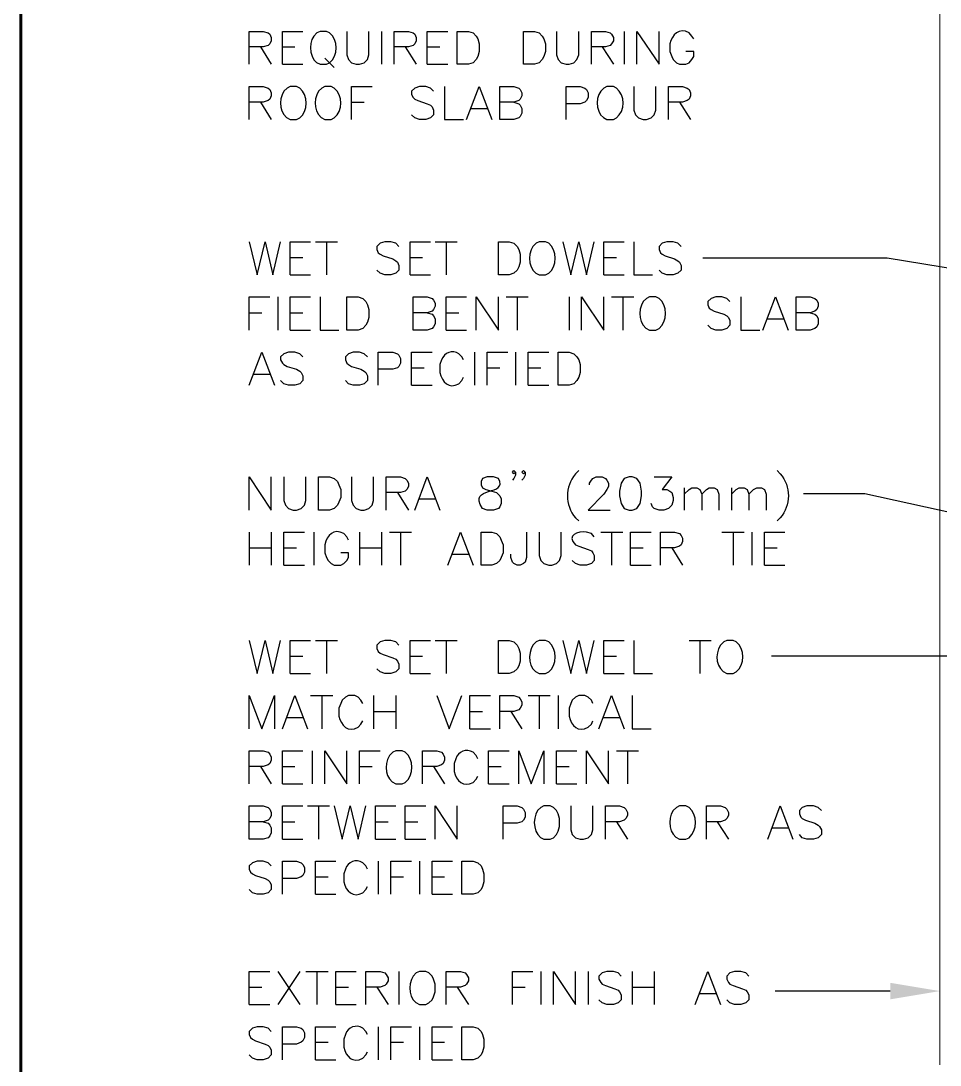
# Model space of a CAD drawing. Header units: millimetres. Extents: x 14 to 201, y 16 to 268.
# Drawn here: x 13.8 to 80, y 84.9 to 159.9 of the extents above; entities that cross this region are included whole.
import ezdxf

# ---------------------------------------------------------------- set-up
doc = ezdxf.new("R2010")
doc.units = ezdxf.units.MM
doc.header["$MEASUREMENT"] = 0
doc.layers.get('0').update_dxf_attribs({"linetype": 'CONTINUOUS'})

msp = doc.modelspace()

# ---------------------------------------------------------------- hatches: boundary and pattern name
at = {"true_color": 0x000007}
msp.add_hatch(color=0, dxfattribs=at).paths.add_polyline_path([(76.39, 90.784), (79.968, 90.191), (76.39, 89.598)])

# ---------------------------------------------------------------- linework, layer by layer
at = {"color": 0, "linetype": 'Continuous', "lineweight": 60, "true_color": 0x000007}
msp.add_line((13.843, 55.414), (13.843, 264.541), dxfattribs=at)
at = {"color": 0, "linetype": 'Continuous', "lineweight": 15, "true_color": 0x000007}
msp.add_line((79.968, 199.178), (79.968, 84.878), dxfattribs=at)
at = {"color": 0, "linetype": 'Continuous', "lineweight": 25, "true_color": 0x000007}
for p, q in [((39.793, 159.194), (39.793, 156.824)), ((57.256, 159.194), (57.256, 156.824)), ((31.073, 158.073), (31.856, 156.824)), ((32.66, 158.073), (33.549, 158.073)), ((41.487, 158.073), (42.291, 156.824)), ((43.074, 158.073), (43.984, 158.073)), ((55.668, 158.073), (56.473, 156.824)), ((35.708, 157.268), (36.386, 156.591)), ((32.66, 156.824), (34.121, 156.824)), ((43.074, 156.824), (44.556, 156.824)), ((31.073, 154.093), (31.856, 152.844)), ((37.634, 154.093), (38.544, 154.093)), ((61.235, 154.093), (62.018, 152.844)), ((46.249, 153.649), (47.392, 153.649)), ((35.031, 144.06), (36.618, 144.06)), ((35.835, 144.06), (35.835, 141.69)), ((43.646, 144.06), (45.233, 144.06)), ((44.45, 144.06), (44.45, 141.69)), ((33.21, 142.939), (34.121, 142.939)), ((41.846, 142.939), (42.735, 142.939)), ((55.774, 142.939), (56.684, 142.939)), ((33.21, 141.69), (34.692, 141.69)), ((41.846, 141.69), (43.307, 141.69)), ((55.774, 141.69), (57.256, 141.69)), ((32.321, 140.102), (32.321, 137.71)), ((48.747, 140.102), (50.334, 140.102)), ((49.551, 140.102), (49.551, 137.71)), ((53.298, 140.102), (53.298, 137.71)), ((56.346, 140.102), (57.933, 140.102)), ((57.15, 140.102), (57.15, 137.71)), ((30.268, 138.959), (31.178, 138.959)), ((33.21, 138.959), (34.121, 138.959)), ((44.45, 138.959), (45.36, 138.959)), ((67.585, 138.515), (68.707, 138.515)), ((33.21, 137.71), (34.692, 137.71)), ((44.45, 137.71), (45.91, 137.71)), ((46.482, 136.123), (46.482, 133.752)), ((49.424, 136.123), (49.424, 133.752)), ((30.607, 134.535), (31.75, 134.535)), ((41.952, 135.001), (42.862, 135.001)), ((47.392, 135.001), (48.302, 135.001)), ((50.334, 135.001), (51.244, 135.001)), ((41.952, 133.752), (43.434, 133.752)), ((50.334, 133.752), (51.816, 133.752)), ((53.975, 127.614), (53.742, 127.381)), ((68.263, 127.614), (68.474, 127.381)), ((61.574, 126.365), (61.574, 124.777)), ((64.961, 126.365), (64.961, 124.777)), ((40.936, 126.026), (41.72, 124.777)), ((42.524, 125.582), (43.646, 125.582)), ((53.742, 124.206), (53.975, 123.994)), ((68.474, 124.206), (68.263, 123.994)), ((30.268, 123.19), (30.268, 120.819)), ((31.856, 123.19), (31.856, 120.819)), ((34.925, 123.19), (34.925, 120.819)), ((38.206, 123.19), (38.206, 120.819)), ((39.793, 123.19), (39.793, 120.819)), ((40.365, 123.19), (41.952, 123.19)), ((41.148, 123.19), (41.148, 120.819)), ((55.563, 123.19), (57.15, 123.19)), ((56.346, 123.19), (56.346, 120.819)), ((64.283, 123.19), (65.871, 123.19)), ((65.087, 123.19), (65.087, 120.819)), ((66.442, 123.19), (66.442, 120.819)), ((30.268, 122.068), (31.856, 122.068)), ((32.766, 122.068), (33.676, 122.068)), ((38.206, 122.068), (39.793, 122.068)), ((57.7, 122.068), (58.61, 122.068)), ((60.664, 122.068), (61.447, 120.819)), ((67.352, 122.068), (68.263, 122.068)), ((44.894, 121.602), (46.038, 121.602)), ((32.766, 120.819), (34.248, 120.819)), ((57.7, 120.819), (59.182, 120.819)), ((67.352, 120.819), (68.813, 120.819)), ((35.031, 115.401), (36.618, 115.401)), ((35.835, 115.401), (35.835, 113.03)), ((43.646, 115.401), (45.233, 115.401)), ((44.45, 115.401), (44.45, 113.03)), ((61.912, 115.401), (63.5, 115.401)), ((62.696, 115.401), (62.696, 113.03)), ((33.21, 114.279), (34.121, 114.279)), ((41.846, 114.279), (42.735, 114.279)), ((55.774, 114.279), (56.684, 114.279)), ((93.176, 114.279), (67.839, 114.279)), ((33.21, 113.03), (34.692, 113.03)), ((41.846, 113.03), (43.307, 113.03)), ((55.774, 113.03), (57.256, 113.03)), ((34.692, 111.442), (36.28, 111.442)), ((35.496, 111.442), (35.496, 109.051)), ((39.222, 111.442), (39.222, 109.051)), ((40.809, 111.442), (40.809, 109.051)), ((50.334, 111.442), (51.922, 111.442)), ((51.139, 111.442), (51.139, 109.051)), ((52.493, 111.442), (52.493, 109.051)), ((32.999, 109.855), (34.121, 109.855)), ((39.222, 110.299), (40.809, 110.299)), ((46.143, 110.299), (47.053, 110.299)), ((49.085, 110.299), (49.89, 109.051)), ((55.774, 109.855), (56.917, 109.855)), ((46.143, 109.051), (47.625, 109.051)), ((34.798, 107.463), (34.798, 105.092)), ((56.684, 107.463), (58.272, 107.463)), ((57.489, 107.463), (57.489, 105.092)), ((31.073, 106.341), (31.856, 105.092)), ((32.66, 106.341), (33.549, 106.341)), ((38.206, 106.341), (39.116, 106.341)), ((43.54, 106.341), (44.323, 105.092)), ((47.498, 106.341), (48.408, 106.341)), ((52.387, 106.341), (53.298, 106.341)), ((32.66, 105.092), (34.121, 105.092)), ((47.498, 105.092), (48.98, 105.092)), ((52.387, 105.092), (53.848, 105.092)), ((34.459, 103.505), (36.047, 103.505)), ((35.264, 103.505), (35.264, 101.113)), ((32.66, 102.362), (33.549, 102.362)), ((39.349, 102.362), (40.259, 102.362)), ((41.487, 102.362), (42.397, 102.362)), ((56.684, 102.362), (57.489, 101.113)), ((63.944, 102.362), (64.749, 101.113)), ((67.924, 101.917), (69.046, 101.917)), ((32.66, 101.113), (34.121, 101.113)), ((39.349, 101.113), (40.809, 101.113)), ((41.487, 101.113), (42.968, 101.113)), ((39.56, 99.526), (39.56, 97.155)), ((42.524, 99.526), (42.524, 97.155)), ((35.031, 98.404), (35.941, 98.404)), ((40.471, 98.404), (41.381, 98.404)), ((43.434, 98.404), (44.323, 98.404)), ((35.031, 97.155), (36.512, 97.155)), ((43.434, 97.155), (44.894, 97.155)), ((32.321, 91.609), (33.909, 89.217)), ((33.909, 91.609), (32.321, 89.217)), ((34.354, 91.609), (35.941, 91.609)), ((35.137, 91.609), (35.137, 89.217)), ((41.042, 91.609), (41.042, 89.217)), ((51.244, 91.609), (51.244, 89.217)), ((54.652, 91.609), (54.652, 89.217)), ((57.827, 91.609), (57.827, 89.217)), ((59.415, 91.609), (59.415, 89.217)), ((30.268, 90.466), (31.178, 90.466)), ((36.512, 90.466), (37.423, 90.466)), ((39.455, 90.466), (40.259, 89.217)), ((45.233, 90.466), (46.038, 89.217)), ((49.213, 90.466), (50.123, 90.466)), ((57.827, 90.466), (59.415, 90.466)), ((76.39, 90.191), (68.114, 90.191)), ((62.696, 90.022), (63.839, 90.022)), ((30.268, 89.217), (31.75, 89.217)), ((36.512, 89.217), (37.973, 89.217)), ((39.56, 87.63), (39.56, 85.259)), ((42.524, 87.63), (42.524, 85.259)), ((35.031, 86.508), (35.941, 86.508)), ((40.471, 86.508), (41.381, 86.508)), ((43.434, 86.508), (44.323, 86.508)), ((35.031, 85.259), (36.512, 85.259)), ((43.434, 85.259), (44.894, 85.259))]:
    msp.add_line(p, q, dxfattribs=at)
for points in [[(30.268, 156.824), (30.268, 159.194), (31.284, 159.194), (31.623, 159.089), (31.75, 158.983), (31.856, 158.75), (31.856, 158.517), (31.75, 158.284), (31.623, 158.178), (31.284, 158.073), (30.268, 158.073)], [(32.66, 156.824), (32.66, 159.194), (34.121, 159.194)], [(35.37, 159.194), (35.137, 159.089), (34.925, 158.856)], [(36.047, 159.089), (35.835, 159.194), (35.37, 159.194), (35.37, 159.194)], [(37.296, 159.194), (37.296, 157.501), (37.423, 157.162), (37.634, 156.93), (37.973, 156.824), (38.206, 156.824), (38.544, 156.93), (38.777, 157.162), (38.883, 157.501), (38.883, 159.194)], [(40.704, 156.824), (40.704, 159.194), (41.72, 159.194), (42.058, 159.089), (42.185, 158.983), (42.291, 158.75), (42.291, 158.517), (42.185, 158.284), (42.058, 158.178), (41.72, 158.073), (40.704, 158.073)], [(43.074, 156.824), (43.074, 159.194), (44.556, 159.194)], [(52.388, 159.194), (52.388, 157.501), (52.493, 157.162), (52.726, 156.93), (53.065, 156.824), (53.298, 156.824), (53.636, 156.93), (53.848, 157.162), (53.975, 157.501), (53.975, 159.194)], [(54.885, 156.824), (54.885, 159.194), (55.901, 159.194), (56.24, 159.089), (56.346, 158.983), (56.473, 158.75), (56.473, 158.517), (56.346, 158.284), (56.24, 158.178), (55.901, 158.073), (54.885, 158.073)], [(58.166, 156.824), (58.166, 159.194), (59.754, 156.824), (59.754, 159.194)], [(62.251, 158.644), (62.124, 158.856), (61.912, 159.089)], [(60.537, 158.284), (60.537, 157.734), (60.664, 157.395), (60.77, 157.162), (61.002, 156.93), (61.235, 156.824), (61.68, 156.824), (61.912, 156.93), (62.124, 157.162), (62.251, 157.395), (62.251, 157.734), (61.68, 157.734)], [(35.37, 156.824), (35.835, 156.824), (36.047, 156.93)], [(30.268, 152.844), (30.268, 155.236), (31.284, 155.236), (31.623, 155.109), (31.75, 155.003), (31.856, 154.771), (31.856, 154.559), (31.75, 154.326), (31.623, 154.22), (31.284, 154.093), (30.268, 154.093)], [(33.211, 155.236), (32.999, 155.109), (32.766, 154.898)], [(33.909, 155.109), (33.676, 155.236), (33.211, 155.236), (33.211, 155.236)], [(35.708, 155.236), (35.497, 155.109), (35.264, 154.898)], [(36.386, 155.109), (36.174, 155.236), (35.708, 155.236), (35.708, 155.236)], [(37.634, 152.844), (37.634, 155.236), (39.116, 155.236)], [(43.54, 154.898), (43.307, 155.109), (42.968, 155.236), (42.524, 155.236), (42.185, 155.109), (41.952, 154.898), (41.952, 154.665), (42.058, 154.432), (42.185, 154.326), (42.397, 154.22), (43.074, 153.987), (43.307, 153.882), (43.434, 153.755), (43.54, 153.522), (43.54, 153.183), (43.307, 152.971), (42.968, 152.844), (42.524, 152.844), (42.185, 152.971), (41.952, 153.183)], [(44.323, 155.236), (44.323, 152.844), (45.699, 152.844)], [(45.91, 152.844), (46.821, 155.236), (47.731, 152.844)], [(48.302, 152.844), (48.302, 155.236), (49.318, 155.236), (49.657, 155.109), (49.763, 155.003), (49.89, 154.771), (49.89, 154.559), (49.763, 154.326), (49.657, 154.22), (49.318, 154.093), (48.302, 154.093)], [(53.065, 152.844), (53.065, 155.236), (54.081, 155.236), (54.419, 155.109), (54.525, 155.003), (54.652, 154.771), (54.652, 154.432), (54.525, 154.22), (54.419, 154.093), (54.081, 153.987), (53.065, 153.987)], [(56.007, 155.236), (55.774, 155.109), (55.563, 154.898)], [(56.684, 155.109), (56.473, 155.236), (56.007, 155.236), (56.007, 155.236)], [(57.933, 155.236), (57.933, 153.522), (58.06, 153.183), (58.272, 152.971), (58.61, 152.844), (58.843, 152.844), (59.182, 152.971), (59.415, 153.183), (59.521, 153.522), (59.521, 155.236)], [(60.431, 152.844), (60.431, 155.236), (61.447, 155.236), (61.786, 155.109), (61.912, 155.003), (62.018, 154.771), (62.018, 154.559), (61.912, 154.326), (61.786, 154.22), (61.447, 154.093), (60.431, 154.093)], [(49.318, 154.093), (49.657, 153.987), (49.763, 153.882), (49.89, 153.649), (49.89, 153.31), (49.763, 153.077), (49.657, 152.971), (49.318, 152.844), (48.302, 152.844)], [(33.211, 152.844), (33.676, 152.844), (33.909, 152.971)], [(35.708, 152.844), (36.174, 152.844), (36.386, 152.971)], [(56.007, 152.844), (56.473, 152.844), (56.684, 152.971)], [(30.268, 144.06), (30.84, 141.69), (31.411, 144.06), (31.962, 141.69), (32.533, 144.06)], [(33.21, 141.69), (33.21, 144.06), (34.692, 144.06)], [(41.042, 143.722), (40.809, 143.955), (40.471, 144.06), (40.026, 144.06), (39.687, 143.955), (39.455, 143.722), (39.455, 143.51), (39.56, 143.277), (39.687, 143.171), (39.899, 143.044), (40.598, 142.833), (40.809, 142.706), (40.936, 142.6), (41.042, 142.367), (41.042, 142.028), (40.809, 141.796), (40.471, 141.69), (40.026, 141.69), (39.687, 141.796), (39.455, 142.028)], [(41.846, 141.69), (41.846, 144.06), (43.307, 144.06)], [(51.139, 144.06), (50.906, 143.955), (50.673, 143.722)], [(51.816, 143.955), (51.583, 144.06), (51.139, 144.06), (51.139, 144.06)], [(52.832, 144.06), (53.403, 141.69), (53.975, 144.06), (54.525, 141.69), (55.097, 144.06)], [(55.774, 141.69), (55.774, 144.06), (57.256, 144.06)], [(57.933, 144.06), (57.933, 141.69), (59.288, 141.69)], [(61.341, 143.722), (61.108, 143.955), (60.769, 144.06), (60.325, 144.06), (59.986, 143.955), (59.753, 143.722), (59.753, 143.51), (59.859, 143.277), (59.986, 143.171), (60.198, 143.044), (60.875, 142.833), (61.108, 142.706), (61.235, 142.6), (61.341, 142.367), (61.341, 142.028), (61.108, 141.796), (60.769, 141.69), (60.325, 141.69), (59.986, 141.796), (59.753, 142.028)], [(100.055, 138.98), (76.158, 142.896), (62.907, 142.896)], [(51.139, 141.69), (51.583, 141.69), (51.816, 141.796)], [(30.268, 137.71), (30.268, 140.102), (31.75, 140.102)], [(33.21, 137.71), (33.21, 140.102), (34.692, 140.102)], [(35.369, 140.102), (35.369, 137.71), (36.724, 137.71)], [(42.058, 137.71), (42.058, 140.102), (43.074, 140.102), (43.434, 139.996), (43.54, 139.869), (43.646, 139.658), (43.646, 139.425), (43.54, 139.192), (43.434, 139.086), (43.074, 138.959), (42.058, 138.959)], [(44.45, 137.71), (44.45, 140.102), (45.91, 140.102)], [(46.609, 137.71), (46.609, 140.102), (48.196, 137.71), (48.196, 140.102)], [(54.187, 137.71), (54.187, 140.102), (55.774, 137.71), (55.774, 140.102)], [(59.076, 140.102), (58.843, 139.996), (58.61, 139.763)], [(59.753, 139.996), (59.521, 140.102), (59.076, 140.102), (59.076, 140.102)], [(64.855, 139.763), (64.622, 139.996), (64.283, 140.102), (63.839, 140.102), (63.5, 139.996), (63.267, 139.763), (63.267, 139.531), (63.373, 139.298), (63.5, 139.192), (63.712, 139.086), (64.41, 138.853), (64.622, 138.747), (64.749, 138.62), (64.855, 138.409), (64.855, 138.07), (64.622, 137.837), (64.283, 137.71), (63.839, 137.71), (63.5, 137.837), (63.267, 138.07)], [(65.638, 140.102), (65.638, 137.71), (67.014, 137.71)], [(67.225, 137.71), (68.135, 140.102), (69.046, 137.71)], [(69.617, 137.71), (69.617, 140.102), (70.633, 140.102), (70.972, 139.996), (71.099, 139.869), (71.205, 139.658), (71.205, 139.425), (71.099, 139.192), (70.972, 139.086), (70.633, 138.959), (69.617, 138.959)], [(43.074, 138.959), (43.434, 138.853), (43.54, 138.747), (43.646, 138.515), (43.646, 138.176), (43.54, 137.943), (43.434, 137.837), (43.074, 137.71), (42.058, 137.71)], [(70.633, 138.959), (70.972, 138.853), (71.099, 138.747), (71.205, 138.515), (71.205, 138.176), (71.099, 137.943), (70.972, 137.837), (70.633, 137.71), (69.617, 137.71)], [(59.076, 137.71), (59.521, 137.71), (59.753, 137.837)], [(30.268, 133.752), (31.178, 136.123), (32.089, 133.752)], [(34.121, 135.784), (33.909, 136.017), (33.549, 136.123), (33.105, 136.123), (32.766, 136.017), (32.533, 135.784), (32.533, 135.572), (32.66, 135.34), (32.766, 135.234), (32.999, 135.107), (33.676, 134.895), (33.909, 134.768), (34.015, 134.662), (34.121, 134.429), (34.121, 134.091), (33.909, 133.858), (33.549, 133.752), (33.105, 133.752), (32.766, 133.858), (32.533, 134.091)], [(38.777, 135.784), (38.544, 136.017), (38.206, 136.123), (37.761, 136.123), (37.423, 136.017), (37.19, 135.784), (37.19, 135.572), (37.296, 135.34), (37.423, 135.234), (37.634, 135.107), (38.312, 134.895), (38.544, 134.768), (38.671, 134.662), (38.777, 134.429), (38.777, 134.091), (38.544, 133.858), (38.206, 133.752), (37.761, 133.752), (37.423, 133.858), (37.19, 134.091)], [(39.56, 133.752), (39.56, 136.123), (40.598, 136.123), (40.936, 136.017), (41.042, 135.911), (41.148, 135.678), (41.148, 135.34), (41.042, 135.107), (40.936, 135.001), (40.598, 134.895), (39.56, 134.895)], [(41.952, 133.752), (41.952, 136.123), (43.434, 136.123)], [(45.699, 135.572), (45.572, 135.784), (45.36, 136.017)], [(47.392, 133.752), (47.392, 136.123), (48.874, 136.123)], [(50.334, 133.752), (50.334, 136.123), (51.816, 136.123)], [(44.111, 135.572), (43.984, 135.234), (43.984, 134.662)], [(45.36, 133.858), (45.572, 134.091), (45.699, 134.324)], [(30.268, 124.777), (30.268, 127.169), (31.856, 124.777), (31.856, 127.169)], [(32.766, 127.169), (32.766, 125.455), (32.872, 125.116), (33.105, 124.883), (33.443, 124.777), (33.676, 124.777), (34.015, 124.883), (34.248, 125.116), (34.354, 125.455), (34.354, 127.169)], [(37.634, 127.169), (37.634, 125.455), (37.761, 125.116), (37.973, 124.883), (38.312, 124.777), (38.544, 124.777), (38.883, 124.883), (39.116, 125.116), (39.222, 125.455), (39.222, 127.169)], [(40.132, 124.777), (40.132, 127.169), (41.148, 127.169), (41.487, 127.042), (41.614, 126.936), (41.72, 126.704), (41.72, 126.471), (41.614, 126.259), (41.487, 126.132), (41.148, 126.026), (40.132, 126.026)], [(42.185, 124.777), (43.074, 127.169), (43.984, 124.777)], [(47.392, 127.169), (47.053, 127.042), (46.948, 126.831), (46.948, 126.598), (47.053, 126.365), (47.286, 126.259), (47.731, 126.132), (48.07, 126.026), (48.302, 125.793), (48.408, 125.582), (48.408, 125.243), (48.302, 125.01), (48.197, 124.883), (47.837, 124.777), (47.392, 124.777), (47.053, 124.883)], [(48.197, 127.042), (47.837, 127.169), (47.392, 127.169), (47.392, 127.169)], [(49.424, 127.508), (49.318, 127.381), (49.213, 127.508), (49.318, 127.614), (49.424, 127.508), (49.424, 127.275), (49.318, 127.042), (49.213, 126.936)], [(50.123, 127.508), (49.996, 127.381), (49.89, 127.508), (49.996, 127.614), (50.123, 127.508), (50.123, 127.275), (49.996, 127.042), (49.89, 126.936)], [(54.758, 126.598), (54.758, 126.704), (54.885, 126.936), (54.991, 127.042), (55.224, 127.169), (55.668, 127.169), (55.901, 127.042), (56.007, 126.936), (56.113, 126.704), (56.113, 126.471), (56.007, 126.259), (55.774, 125.92), (54.652, 124.777), (56.24, 124.777)], [(59.415, 127.169), (60.664, 127.169), (59.986, 126.259), (60.325, 126.259), (60.537, 126.132), (60.664, 126.026), (60.77, 125.688), (60.77, 125.455), (60.664, 125.116), (60.431, 124.883), (60.092, 124.777), (59.754, 124.777), (59.415, 124.883), (59.288, 125.01), (59.182, 125.243)], [(61.574, 125.92), (61.912, 126.259), (62.124, 126.365), (62.463, 126.365), (62.696, 126.259), (62.823, 125.92), (62.823, 124.777)], [(62.823, 125.92), (63.161, 126.259), (63.373, 126.365), (63.712, 126.365), (63.945, 126.259), (64.05, 125.92), (64.05, 124.777)], [(64.961, 125.92), (65.299, 126.259), (65.532, 126.365), (65.871, 126.365), (66.104, 126.259), (66.209, 125.92), (66.209, 124.777)], [(66.209, 125.92), (66.548, 126.259), (66.781, 126.365), (67.12, 126.365), (67.352, 126.259), (67.458, 125.92), (67.458, 124.777)], [(87.44, 123.105), (74.57, 125.942), (70.146, 125.942)], [(32.766, 120.819), (32.766, 123.19), (34.248, 123.19)], [(44.556, 120.819), (45.466, 123.19), (46.376, 120.819)], [(50.229, 123.19), (50.229, 121.37), (50.123, 121.031), (49.996, 120.925), (49.763, 120.819), (49.551, 120.819), (49.318, 120.925), (49.213, 121.031), (49.086, 121.37), (49.086, 121.602)], [(51.139, 123.19), (51.139, 121.497), (51.244, 121.158), (51.477, 120.925), (51.816, 120.819), (52.049, 120.819), (52.388, 120.925), (52.599, 121.158), (52.726, 121.497), (52.726, 123.19)], [(55.097, 122.851), (54.885, 123.084), (54.525, 123.19)], [(57.7, 120.819), (57.7, 123.19), (59.182, 123.19)], [(59.859, 120.819), (59.859, 123.19), (60.875, 123.19), (61.235, 123.084), (61.341, 122.957), (61.447, 122.745), (61.447, 122.513), (61.341, 122.28), (61.235, 122.174), (60.875, 122.068), (59.859, 122.068)], [(67.352, 120.819), (67.352, 123.19), (68.813, 123.19)], [(37.423, 122.618), (37.296, 122.851), (37.084, 123.084)], [(35.708, 122.28), (35.708, 121.708), (35.835, 121.37), (35.941, 121.158), (36.174, 120.925), (36.386, 120.819), (36.851, 120.819), (37.084, 120.925), (37.296, 121.158), (37.423, 121.37), (37.423, 121.708), (36.851, 121.708)], [(53.742, 122.28), (53.975, 122.174), (54.652, 121.941), (54.885, 121.835), (54.991, 121.708), (55.097, 121.497), (55.097, 121.158), (54.885, 120.925), (54.525, 120.819), (54.081, 120.819), (53.742, 120.925), (53.509, 121.158)], [(30.268, 115.401), (30.84, 113.03), (31.411, 115.401), (31.962, 113.03), (32.533, 115.401)], [(33.21, 113.03), (33.21, 115.401), (34.692, 115.401)], [(41.042, 115.062), (40.809, 115.295), (40.471, 115.401), (40.026, 115.401), (39.687, 115.295), (39.455, 115.062), (39.455, 114.829), (39.56, 114.617), (39.687, 114.49), (39.899, 114.385), (40.598, 114.152), (40.809, 114.046), (40.936, 113.919), (41.042, 113.707), (41.042, 113.369), (40.809, 113.136), (40.471, 113.03), (40.026, 113.03), (39.687, 113.136), (39.455, 113.369)], [(41.846, 113.03), (41.846, 115.401), (43.307, 115.401)], [(51.139, 115.401), (50.906, 115.295), (50.673, 115.062)], [(51.816, 115.295), (51.583, 115.401), (51.139, 115.401), (51.139, 115.401)], [(52.832, 115.401), (53.403, 113.03), (53.975, 115.401), (54.525, 113.03), (55.097, 115.401)], [(55.774, 113.03), (55.774, 115.401), (57.256, 115.401)], [(57.933, 115.401), (57.933, 113.03), (59.288, 113.03)], [(64.622, 115.401), (64.41, 115.295), (64.177, 115.062)], [(65.299, 115.295), (65.087, 115.401), (64.622, 115.401), (64.622, 115.401)], [(51.139, 113.03), (51.583, 113.03), (51.816, 113.136)], [(64.622, 113.03), (65.087, 113.03), (65.299, 113.136)], [(30.268, 109.051), (30.268, 111.442), (31.178, 109.051), (32.089, 111.442), (32.089, 109.051)], [(32.66, 109.051), (33.549, 111.442), (34.459, 109.051)], [(38.439, 110.871), (38.312, 111.104), (38.1, 111.315), (37.867, 111.442), (37.423, 111.442), (37.19, 111.315), (36.957, 111.104), (36.851, 110.871), (36.724, 110.532), (36.724, 109.961)], [(43.773, 111.442), (44.662, 109.051), (45.572, 111.442)], [(46.143, 109.051), (46.143, 111.442), (47.625, 111.442)], [(48.302, 109.051), (48.302, 111.442), (49.318, 111.442), (49.657, 111.315), (49.763, 111.21), (49.89, 110.977), (49.89, 110.744), (49.763, 110.532), (49.657, 110.405), (49.318, 110.299), (48.302, 110.299)], [(54.991, 110.871), (54.885, 111.104), (54.652, 111.315), (54.419, 111.442), (53.975, 111.442), (53.742, 111.315), (53.509, 111.104), (53.403, 110.871), (53.298, 110.532), (53.298, 109.961)], [(55.435, 109.051), (56.346, 111.442), (57.256, 109.051)], [(57.827, 111.442), (57.827, 109.051), (59.182, 109.051)], [(38.1, 109.156), (38.312, 109.389), (38.439, 109.622)], [(54.652, 109.156), (54.885, 109.389), (54.991, 109.622)], [(30.268, 105.092), (30.268, 107.463), (31.284, 107.463), (31.623, 107.357), (31.75, 107.23), (31.856, 107.019), (31.856, 106.786), (31.75, 106.553), (31.623, 106.447), (31.284, 106.341), (30.268, 106.341)], [(32.66, 105.092), (32.66, 107.463), (34.121, 107.463)], [(35.708, 105.092), (35.708, 107.463), (37.296, 105.092), (37.296, 107.463)], [(38.206, 105.092), (38.206, 107.463), (39.687, 107.463)], [(40.809, 107.463), (40.598, 107.357), (40.365, 107.124)], [(41.487, 107.357), (41.275, 107.463), (40.809, 107.463), (40.809, 107.463)], [(42.735, 105.092), (42.735, 107.463), (43.773, 107.463), (44.111, 107.357), (44.217, 107.23), (44.323, 107.019), (44.323, 106.786), (44.217, 106.553), (44.111, 106.447), (43.773, 106.341), (42.735, 106.341)], [(47.498, 105.092), (47.498, 107.463), (48.98, 107.463)], [(49.657, 105.092), (49.657, 107.463), (50.567, 105.092), (51.477, 107.463), (51.477, 105.092)], [(52.387, 105.092), (52.387, 107.463), (53.848, 107.463)], [(54.525, 105.092), (54.525, 107.463), (56.113, 105.092), (56.113, 107.463)], [(45.127, 106.892), (45.021, 106.553), (45.021, 105.981)], [(46.715, 106.892), (46.609, 107.124), (46.376, 107.357)], [(40.809, 105.092), (41.275, 105.092), (41.487, 105.198)], [(46.376, 105.198), (46.609, 105.431), (46.715, 105.643)], [(30.268, 101.113), (30.268, 103.505), (31.284, 103.505), (31.623, 103.378), (31.75, 103.272), (31.856, 103.039), (31.856, 102.806), (31.75, 102.595), (31.623, 102.468), (31.284, 102.362), (30.268, 102.362)], [(32.66, 101.113), (32.66, 103.505), (34.121, 103.505)], [(36.385, 103.505), (36.957, 101.113), (37.528, 103.505), (38.1, 101.113), (38.671, 103.505)], [(39.349, 101.113), (39.349, 103.505), (40.809, 103.505)], [(41.487, 101.113), (41.487, 103.505), (42.968, 103.505)], [(43.646, 101.113), (43.646, 103.505), (45.233, 101.113), (45.233, 103.505)], [(48.535, 101.113), (48.535, 103.505), (49.551, 103.505), (49.89, 103.378), (49.996, 103.272), (50.123, 103.039), (50.123, 102.701), (49.996, 102.468), (49.89, 102.362), (49.551, 102.256), (48.535, 102.256)], [(51.477, 103.505), (51.244, 103.378), (51.012, 103.166)], [(51.477, 101.113), (51.922, 101.113), (52.155, 101.219), (52.387, 101.452), (52.493, 101.685), (52.599, 102.023), (52.599, 102.595), (52.493, 102.933), (52.387, 103.166), (52.155, 103.378), (51.922, 103.505), (51.477, 103.505), (51.477, 103.505)], [(53.403, 103.505), (53.403, 101.79), (53.509, 101.452), (53.742, 101.219), (54.081, 101.113), (54.314, 101.113), (54.652, 101.219), (54.885, 101.452), (54.991, 101.79), (54.991, 103.505)], [(55.901, 101.113), (55.901, 103.505), (56.917, 103.505), (57.256, 103.378), (57.362, 103.272), (57.489, 103.039), (57.489, 102.806), (57.362, 102.595), (57.256, 102.468), (56.917, 102.362), (55.901, 102.362)], [(61.235, 103.505), (61.002, 103.378), (60.769, 103.166)], [(61.912, 103.378), (61.68, 103.505), (61.235, 103.505), (61.235, 103.505)], [(63.161, 101.113), (63.161, 103.505), (64.177, 103.505), (64.516, 103.378), (64.622, 103.272), (64.749, 103.039), (64.749, 102.806), (64.622, 102.595), (64.516, 102.468), (64.177, 102.362), (63.161, 102.362)], [(67.585, 101.113), (68.474, 103.505), (69.384, 101.113)], [(71.437, 103.166), (71.205, 103.378), (70.866, 103.505), (70.4, 103.505), (70.062, 103.378), (69.85, 103.166), (69.85, 102.933), (69.956, 102.701), (70.062, 102.595), (70.294, 102.468), (70.972, 102.256), (71.205, 102.129), (71.31, 102.023), (71.437, 101.79), (71.437, 101.452), (71.205, 101.219), (70.866, 101.113), (70.4, 101.113), (70.062, 101.219), (69.85, 101.452)], [(31.284, 102.362), (31.623, 102.256), (31.75, 102.129), (31.856, 101.917), (31.856, 101.579), (31.75, 101.346), (31.623, 101.219), (31.284, 101.113), (30.268, 101.113)], [(61.235, 101.113), (61.68, 101.113), (61.912, 101.219)], [(31.856, 99.187), (31.623, 99.42), (31.284, 99.526), (30.84, 99.526), (30.501, 99.42), (30.268, 99.187), (30.268, 98.954), (30.374, 98.742), (30.501, 98.615), (30.734, 98.51), (31.411, 98.277), (31.623, 98.171), (31.75, 98.044), (31.856, 97.832), (31.856, 97.494), (31.623, 97.261), (31.284, 97.155), (30.84, 97.155), (30.501, 97.261), (30.268, 97.494)], [(32.66, 97.155), (32.66, 99.526), (33.676, 99.526), (34.015, 99.42), (34.121, 99.293), (34.248, 99.081), (34.248, 98.742), (34.121, 98.51), (34.015, 98.404), (33.676, 98.277), (32.66, 98.277)], [(35.031, 97.155), (35.031, 99.526), (36.512, 99.526)], [(38.777, 98.954), (38.671, 99.187), (38.439, 99.42)], [(40.471, 97.155), (40.471, 99.526), (41.952, 99.526)], [(43.434, 97.155), (43.434, 99.526), (44.894, 99.526)], [(37.19, 98.954), (37.084, 98.615), (37.084, 98.044)], [(38.439, 97.261), (38.671, 97.494), (38.777, 97.705)], [(30.268, 89.217), (30.268, 91.609), (31.75, 91.609)], [(36.512, 89.217), (36.512, 91.609), (37.973, 91.609)], [(38.671, 89.217), (38.671, 91.609), (39.687, 91.609), (40.026, 91.503), (40.132, 91.376), (40.259, 91.144), (40.259, 90.932), (40.132, 90.699), (40.026, 90.593), (39.687, 90.466), (38.671, 90.466)], [(42.524, 91.609), (42.291, 91.503), (42.058, 91.271)], [(42.524, 89.217), (42.968, 89.217), (43.201, 89.344), (43.434, 89.556), (43.54, 89.789), (43.646, 90.128), (43.646, 90.699), (43.54, 91.038), (43.434, 91.271), (43.201, 91.503), (42.968, 91.609), (42.524, 91.609), (42.524, 91.609)], [(44.45, 89.217), (44.45, 91.609), (45.466, 91.609), (45.805, 91.503), (45.91, 91.376), (46.038, 91.144), (46.038, 90.932), (45.91, 90.699), (45.805, 90.593), (45.466, 90.466), (44.45, 90.466)], [(49.213, 89.217), (49.213, 91.609), (50.673, 91.609)], [(52.155, 89.217), (52.155, 91.609), (53.742, 89.217), (53.742, 91.609)], [(57.023, 91.271), (56.811, 91.503), (56.473, 91.609), (56.007, 91.609), (55.668, 91.503), (55.435, 91.271), (55.435, 91.038), (55.563, 90.805), (55.668, 90.699), (55.901, 90.593), (56.579, 90.36), (56.811, 90.255), (56.917, 90.128), (57.023, 89.916), (57.023, 89.556), (56.811, 89.344), (56.473, 89.217), (56.007, 89.217), (55.668, 89.344), (55.435, 89.556)], [(62.357, 89.217), (63.267, 91.609), (64.177, 89.217)], [(66.209, 91.271), (65.998, 91.503), (65.638, 91.609), (65.193, 91.609), (64.855, 91.503), (64.622, 91.271), (64.622, 91.038), (64.749, 90.805), (64.855, 90.699), (65.087, 90.593), (65.765, 90.36), (65.998, 90.255), (66.104, 90.128), (66.209, 89.916), (66.209, 89.556), (65.998, 89.344), (65.638, 89.217), (65.193, 89.217), (64.855, 89.344), (64.622, 89.556)], [(31.856, 87.291), (31.623, 87.524), (31.284, 87.63), (30.84, 87.63), (30.501, 87.524), (30.268, 87.291), (30.268, 87.08), (30.374, 86.847), (30.501, 86.741), (30.734, 86.614), (31.411, 86.381), (31.623, 86.275), (31.75, 86.169), (31.856, 85.937), (31.856, 85.598), (31.623, 85.365), (31.284, 85.259), (30.84, 85.259), (30.501, 85.365), (30.268, 85.598)], [(32.66, 85.259), (32.66, 87.63), (33.676, 87.63), (34.015, 87.524), (34.121, 87.418), (34.248, 87.185), (34.248, 86.847), (34.121, 86.614), (34.015, 86.508), (33.676, 86.381), (32.66, 86.381)], [(35.031, 85.259), (35.031, 87.63), (36.512, 87.63)], [(38.777, 87.08), (38.671, 87.291), (38.439, 87.524)], [(40.471, 85.259), (40.471, 87.63), (41.952, 87.63)], [(43.434, 85.259), (43.434, 87.63), (44.894, 87.63)], [(37.19, 87.08), (37.084, 86.741), (37.084, 86.169)], [(38.439, 85.365), (38.671, 85.598), (38.777, 85.831)]]:
    msp.add_lwpolyline(points, dxfattribs=at)
for points in [[(45.233, 156.824), (45.233, 159.194), (46.038, 159.194), (46.376, 159.089), (46.609, 158.856), (46.715, 158.644), (46.821, 158.284), (46.821, 157.734), (46.715, 157.395), (46.609, 157.162), (46.376, 156.93), (46.038, 156.824)], [(49.996, 156.824), (49.996, 159.194), (50.8, 159.194), (51.139, 159.089), (51.35, 158.856), (51.477, 158.644), (51.583, 158.284), (51.583, 157.734), (51.477, 157.395), (51.35, 157.162), (51.139, 156.93), (50.8, 156.824)], [(48.196, 141.69), (48.196, 144.06), (48.98, 144.06), (49.318, 143.955), (49.551, 143.722), (49.657, 143.51), (49.763, 143.171), (49.763, 142.6), (49.657, 142.261), (49.551, 142.028), (49.318, 141.796), (48.98, 141.69)], [(37.296, 137.71), (37.296, 140.102), (38.1, 140.102), (38.439, 139.996), (38.671, 139.763), (38.777, 139.531), (38.883, 139.192), (38.883, 138.62), (38.777, 138.282), (38.671, 138.07), (38.439, 137.837), (38.1, 137.71)], [(52.493, 133.752), (52.493, 136.123), (53.298, 136.123), (53.636, 136.017), (53.848, 135.784), (53.975, 135.572), (54.081, 135.234), (54.081, 134.662), (53.975, 134.324), (53.848, 134.091), (53.636, 133.858), (53.298, 133.752)], [(35.264, 124.777), (35.264, 127.169), (36.047, 127.169), (36.386, 127.042), (36.618, 126.831), (36.724, 126.598), (36.851, 126.259), (36.851, 125.688), (36.724, 125.349), (36.618, 125.116), (36.386, 124.883), (36.047, 124.777)], [(57.595, 127.169), (57.256, 127.042), (57.023, 126.704), (56.917, 126.132), (56.917, 125.793), (57.023, 125.243), (57.256, 124.883), (57.595, 124.777), (57.827, 124.777), (58.166, 124.883), (58.399, 125.243), (58.505, 125.793), (58.505, 126.132), (58.399, 126.704), (58.166, 127.042), (57.827, 127.169)], [(46.948, 120.819), (46.948, 123.19), (47.731, 123.19), (48.07, 123.084), (48.302, 122.851), (48.408, 122.618), (48.535, 122.28), (48.535, 121.708), (48.408, 121.37), (48.302, 121.158), (48.07, 120.925), (47.731, 120.819)], [(48.196, 113.03), (48.196, 115.401), (48.98, 115.401), (49.318, 115.295), (49.551, 115.062), (49.657, 114.829), (49.763, 114.49), (49.763, 113.919), (49.657, 113.58), (49.551, 113.369), (49.318, 113.136), (48.98, 113.03)], [(45.572, 97.155), (45.572, 99.526), (46.376, 99.526), (46.715, 99.42), (46.948, 99.187), (47.053, 98.954), (47.159, 98.615), (47.159, 98.044), (47.053, 97.705), (46.948, 97.494), (46.715, 97.261), (46.376, 97.155)], [(45.572, 85.259), (45.572, 87.63), (46.376, 87.63), (46.715, 87.524), (46.948, 87.291), (47.053, 87.08), (47.159, 86.741), (47.159, 86.169), (47.053, 85.831), (46.948, 85.598), (46.715, 85.365), (46.376, 85.259)]]:
    msp.add_lwpolyline(points, close=True, dxfattribs=at)
for points in [[(61.912, 159.089), (61.203, 159.487), (60.683, 158.973), (60.537, 158.284)], [(34.925, 158.856), (34.468, 158.296), (34.641, 157.032), (35.37, 156.824)], [(36.047, 156.93), (36.687, 157.447), (36.701, 158.575), (36.047, 159.089)], [(32.766, 154.898), (32.34, 154.238), (32.439, 153.191), (33.211, 152.844)], [(33.909, 152.971), (34.533, 153.441), (34.533, 154.639), (33.909, 155.109)], [(35.264, 154.898), (34.823, 154.257), (34.932, 153.175), (35.708, 152.844)], [(36.386, 152.971), (37.035, 153.449), (37.035, 154.632), (36.386, 155.109)], [(55.563, 154.898), (55.119, 154.279), (55.243, 153.134), (56.007, 152.844)], [(56.684, 152.971), (57.334, 153.449), (57.334, 154.632), (56.684, 155.109)], [(50.673, 143.722), (50.264, 143.135), (50.39, 141.891), (51.139, 141.69)], [(51.816, 141.796), (52.428, 142.243), (52.446, 143.509), (51.816, 143.955)], [(58.61, 139.763), (58.222, 139.113), (58.285, 138.025), (59.076, 137.71)], [(59.753, 137.837), (60.383, 138.283), (60.366, 139.549), (59.753, 139.996)], [(45.36, 136.017), (44.868, 136.328), (44.3, 136.096), (44.111, 135.572)], [(43.984, 134.662), (44.154, 133.979), (44.621, 133.451), (45.36, 133.858)], [(47.053, 124.883), (45.927, 126.577), (48.983, 125.745), (48.197, 127.042)], [(53.742, 127.381), (52.959, 126.407), (52.974, 125.182), (53.742, 124.206)], [(68.474, 127.381), (69.262, 126.48), (69.248, 125.111), (68.474, 124.206)], [(37.084, 123.084), (36.345, 123.491), (35.878, 122.964), (35.708, 122.28)], [(54.525, 123.19), (53.913, 123.282), (53.061, 122.968), (53.742, 122.28)], [(50.673, 115.062), (50.292, 114.451), (50.344, 113.282), (51.139, 113.03)], [(51.816, 113.136), (52.446, 113.581), (52.428, 114.848), (51.816, 115.295)], [(64.177, 115.062), (63.735, 114.437), (63.853, 113.317), (64.622, 113.03)], [(65.299, 113.136), (65.963, 113.662), (65.935, 114.776), (65.299, 115.295)], [(36.724, 109.961), (36.891, 109.276), (37.363, 108.758), (38.1, 109.156)], [(53.298, 109.961), (53.418, 109.252), (53.954, 108.767), (54.652, 109.156)], [(46.376, 107.357), (45.903, 107.664), (45.279, 107.429), (45.127, 106.892)], [(40.365, 107.124), (39.92, 106.433), (40.067, 105.392), (40.809, 105.092)], [(41.487, 105.198), (42.154, 105.677), (42.128, 106.885), (41.487, 107.357)], [(45.021, 105.981), (45.136, 105.291), (45.7, 104.81), (46.376, 105.198)], [(51.012, 103.166), (50.615, 102.55), (50.714, 101.33), (51.477, 101.113)], [(60.769, 103.166), (60.346, 102.527), (60.439, 101.404), (61.235, 101.113)], [(61.912, 101.219), (62.528, 101.731), (62.546, 102.89), (61.912, 103.378)], [(38.439, 99.42), (37.966, 99.727), (37.341, 99.491), (37.19, 98.954)], [(37.084, 98.044), (37.199, 97.354), (37.763, 96.872), (38.439, 97.261)], [(42.058, 91.271), (41.673, 90.634), (41.732, 89.504), (42.524, 89.217)], [(38.439, 87.524), (37.963, 87.828), (37.37, 87.602), (37.19, 87.08)], [(37.084, 86.169), (37.204, 85.461), (37.741, 84.975), (38.439, 85.365)]]:
    msp.add_open_spline(points, degree=3, dxfattribs=at)

doc.saveas('drawing.dxf')
